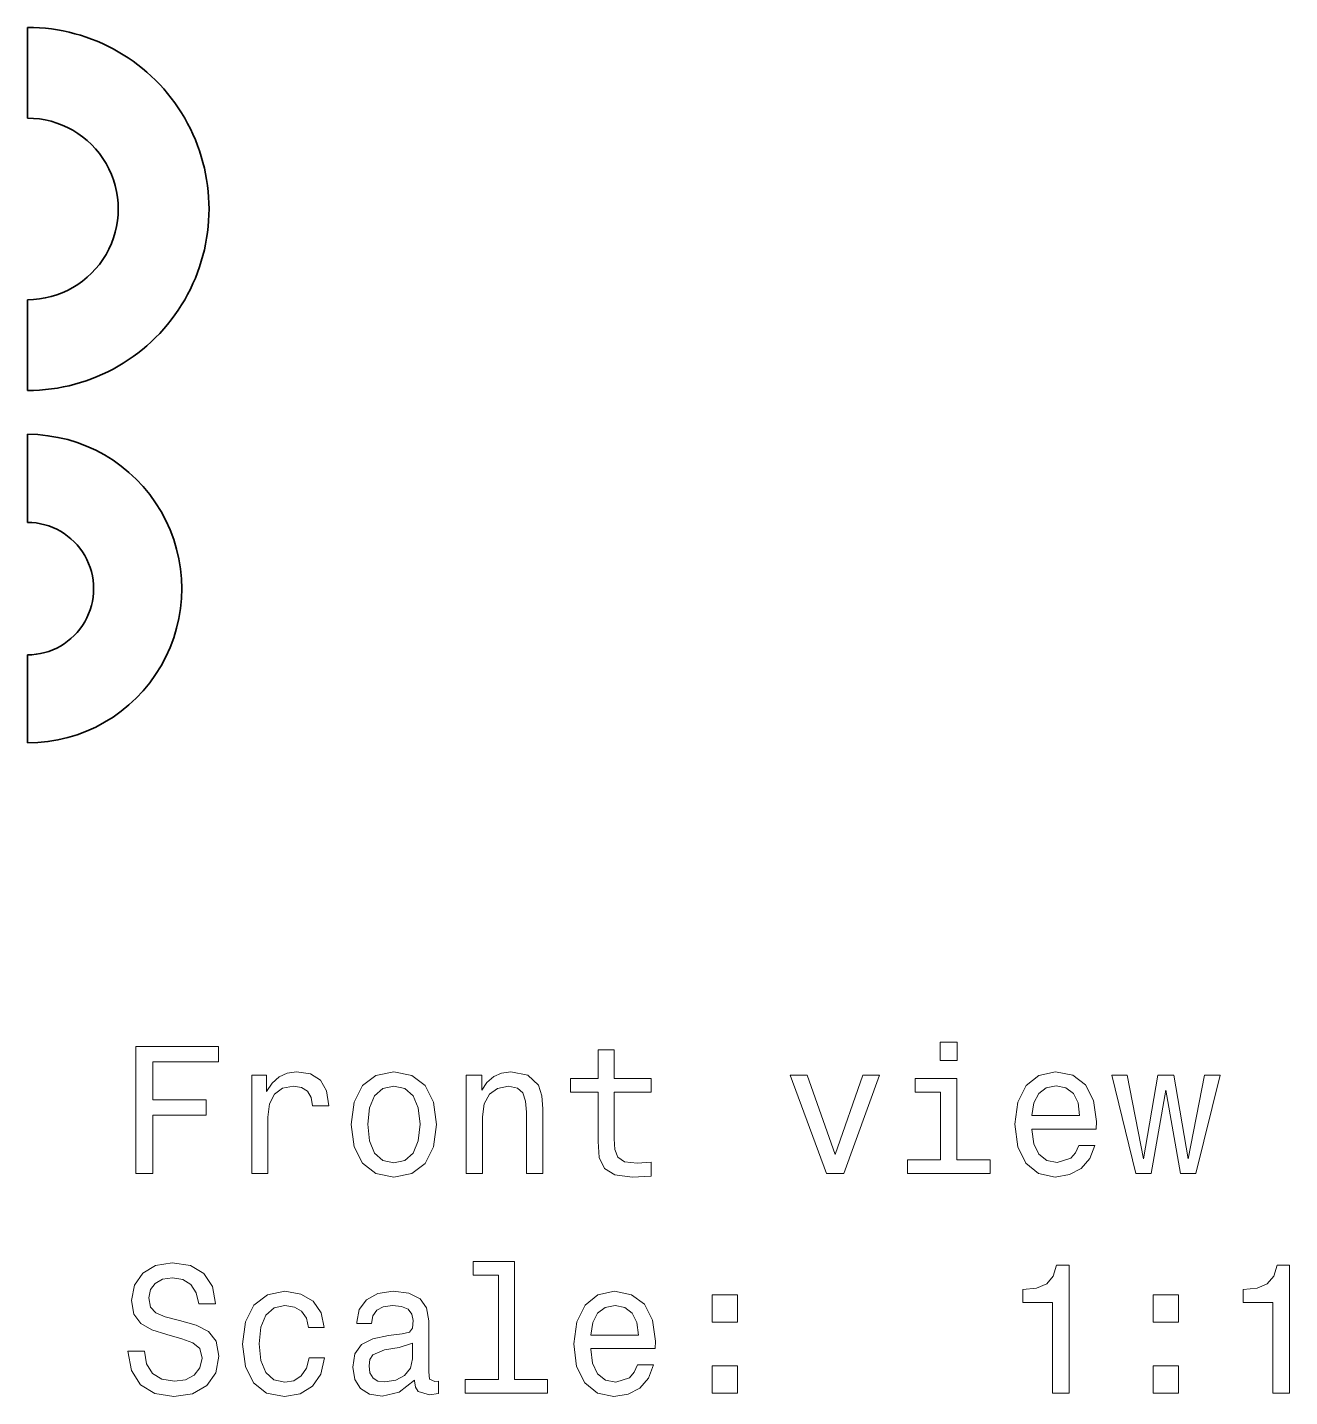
# Model space of a CAD drawing. Extents: x 592 to 626.7, y 392.6 to 430.4.
import ezdxf

# ---------------------------------------------------------------- set-up
doc = ezdxf.new("R2010")
doc.units = 0

msp = doc.modelspace()

# ---------------------------------------------------------------- linework, layer by layer
at = {"color": 7, "lineweight": 35}
for p, q in [((592, 430.352997), (592, 427.852997)), ((592, 422.852997), (592, 420.352997)), ((592, 419.147003), (592, 416.721008)), ((592, 413.072998), (592, 410.647003))]:
    msp.add_line(p, q, dxfattribs=at)
at = {"color": 7, "lineweight": 13}
for points in [[(617.597961, 402.411407), (617.128967, 402.411407), (617.128967, 401.907104), (617.597961, 401.907104)], [(594.984131, 398.790375), (595.453186, 398.790375), (595.453186, 400.39917), (596.925781, 400.39917), (596.925781, 400.817749), (595.453186, 400.817749), (595.453186, 401.86673), (597.263672, 401.86673), (597.263672, 402.290375), (594.984131, 402.290375)], [(607.713257, 401.029572), (607.713257, 399.672943), (607.74353, 399.234192), (607.884705, 398.93158), (608.167175, 398.755066), (608.64624, 398.69455), (609.170776, 398.719757), (609.170776, 399.103058), (608.787476, 399.072784), (608.439453, 399.113129), (608.252869, 399.239227), (608.17218, 399.45105), (608.157043, 399.748596), (608.157043, 401.029572), (609.170776, 401.029572), (609.170776, 401.407806), (608.157043, 401.407806), (608.157043, 402.199585), (607.713257, 402.199585), (607.713257, 401.407806), (606.946655, 401.407806), (606.946655, 401.029572)], [(598.176514, 398.790375), (598.6203, 398.790375), (598.6203, 400.338654), (598.66571, 400.711853), (598.80188, 400.979126), (599.023804, 401.140533), (599.32135, 401.195984), (599.543213, 401.160706), (599.709656, 401.059814), (599.810547, 400.888367), (599.845825, 400.656372), (600.294678, 400.656372), (600.234131, 401.06488), (600.067749, 401.357391), (599.790344, 401.533905), (599.412109, 401.594421), (599.154907, 401.554077), (598.932983, 401.453186), (598.736328, 401.281738), (598.579956, 401.049744), (598.579956, 401.498596), (598.176514, 401.498596)], [(600.914978, 400.141968), (600.995667, 399.526672), (601.227661, 399.072784), (601.595825, 398.790375), (602.090088, 398.69455), (602.579224, 398.790375), (602.947388, 399.067749), (603.179382, 399.521637), (603.265137, 400.141968), (603.179382, 400.757233), (602.947388, 401.216156), (602.579224, 401.49353), (602.090088, 401.594421), (601.595825, 401.49353), (601.227661, 401.211121), (600.995667, 400.757233)], [(604.082153, 398.790375), (604.52594, 398.790375), (604.52594, 400.35379), (604.57135, 400.711853), (604.71759, 400.974091), (604.944519, 401.135468), (605.247131, 401.195984), (605.489197, 401.145569), (605.640503, 401.009399), (605.716125, 400.78244), (605.741333, 400.479858), (605.741333, 398.790375), (606.185181, 398.790375), (606.185181, 400.570648), (606.164978, 400.928711), (606.074219, 401.226257), (605.776672, 401.498596), (605.312683, 401.594421), (605.055481, 401.559113), (604.838623, 401.463287), (604.652039, 401.30191), (604.505737, 401.085052), (604.505737, 401.498596), (604.082153, 401.498596)], [(619.650574, 400.015869), (621.425781, 400.015869), (621.430847, 400.222656), (621.350159, 400.802612), (621.128235, 401.236328), (620.775208, 401.498596), (620.306213, 401.594421), (619.84729, 401.49353), (619.494263, 401.211121), (619.267273, 400.752197), (619.186584, 400.147003), (619.262268, 399.526672), (619.489197, 399.072784), (619.837158, 398.790375), (620.291077, 398.69455), (620.684448, 398.760101), (621.007202, 398.93158), (621.244263, 399.203918), (621.380432, 399.567017), (620.94165, 399.567017), (620.850891, 399.365295), (620.719727, 399.21402), (620.346558, 399.092957), (620.059082, 399.148438), (619.842224, 399.324951), (619.700989, 399.612427), (619.650574, 400.000763)], [(601.368896, 400.147003), (601.414246, 400.600891), (601.555481, 400.928711), (601.78241, 401.130432), (602.090088, 401.20105), (602.392639, 401.130432), (602.619568, 400.933746), (602.760803, 400.600891), (602.811218, 400.147003), (602.760803, 399.68808), (602.619568, 399.355225), (602.392639, 399.153473), (602.090088, 399.087921), (601.78241, 399.153473), (601.555481, 399.355225), (601.414246, 399.68808)], [(614.002136, 398.790375), (614.471191, 398.790375), (615.459656, 401.498596), (615.000732, 401.498596), (614.239197, 399.31488), (613.462524, 401.498596), (612.998535, 401.498596)], [(617.582886, 399.163574), (617.582886, 401.407806), (616.443115, 401.407806), (616.443115, 401.029572), (617.139038, 401.029572), (617.139038, 399.163574), (616.231262, 399.163574), (616.231262, 398.790375), (618.500732, 398.790375), (618.500732, 399.163574)], [(619.650574, 400.389069), (619.706055, 400.737061), (619.842224, 400.994263), (620.049011, 401.150604), (620.32135, 401.206085), (620.588623, 401.150604), (620.79541, 400.994263), (620.921448, 400.737061), (620.966858, 400.389069)], [(622.938782, 398.790375), (623.342224, 401.090088), (623.745667, 398.790375), (624.169312, 398.790375), (624.835022, 401.498596), (624.406311, 401.498596), (623.95752, 399.198883), (623.559082, 401.498596), (623.1203, 401.498596), (622.721924, 399.198883), (622.273071, 401.498596), (621.849426, 401.498596), (622.515137, 398.790375)], [(595.221191, 393.898438), (594.762268, 393.898438), (594.863098, 393.363861), (595.115295, 392.97049), (595.503601, 392.733429), (596.028076, 392.647705), (596.547546, 392.728394), (596.935852, 392.950317), (597.182983, 393.298279), (597.273804, 393.757233), (597.19812, 394.170776), (596.986328, 394.438049), (596.643372, 394.614563), (596.184448, 394.745697), (595.791077, 394.841522), (595.533875, 394.952454), (595.387634, 395.113861), (595.342224, 395.365997), (595.387634, 395.592957), (595.518738, 395.764435), (595.720459, 395.880432), (595.997864, 395.920776), (596.280273, 395.870331), (596.502136, 395.734161), (596.648438, 395.507233), (596.718994, 395.199585), (597.177979, 395.199585), (597.177979, 395.209656), (597.09729, 395.683746), (596.860229, 396.036743), (596.487061, 396.258667), (595.982727, 396.33432), (595.528809, 396.258667), (595.175781, 396.046844), (594.948853, 395.719025), (594.868164, 395.29541), (594.933716, 394.917175), (595.125366, 394.659943), (595.427979, 394.488495), (595.841492, 394.357361), (596.25, 394.241364), (596.557617, 394.130432), (596.744263, 393.969025), (596.809814, 393.706787), (596.749268, 393.439484), (596.592957, 393.237762), (596.355896, 393.111694), (596.048279, 393.07135), (595.705322, 393.126801), (595.443054, 393.288208), (595.276672, 393.550446)], [(604.964722, 395.991364), (604.964722, 393.11673), (604.05188, 393.11673), (604.05188, 392.74353), (606.316284, 392.74353), (606.316284, 393.11673), (605.408508, 393.11673), (605.408508, 396.364563), (604.268738, 396.364563), (604.268738, 395.991364)], [(620.215393, 392.74353), (620.674377, 392.74353), (620.674377, 396.268738), (620.331421, 396.268738), (620.240662, 395.961121), (620.059082, 395.754333), (619.781677, 395.633301), (619.398438, 395.592957), (619.398438, 395.234894), (620.215393, 395.234894)], [(626.287476, 392.74353), (626.746399, 392.74353), (626.746399, 396.268738), (626.403442, 396.268738), (626.312683, 395.961121), (626.131104, 395.754333), (625.85376, 395.633301), (625.470459, 395.592957), (625.470459, 395.234894), (626.287476, 395.234894)], [(599.734863, 394.554047), (600.173645, 394.554047), (600.082825, 394.95752), (599.865967, 395.275238), (599.528076, 395.471924), (599.089355, 395.547577), (598.605164, 395.446686), (598.237061, 395.164276), (598.005066, 394.705353), (597.924377, 394.090057), (598, 393.479828), (598.226929, 393.02594), (598.585022, 392.74353), (599.074219, 392.647705), (599.507935, 392.723358), (599.845825, 392.935181), (600.07782, 393.268036), (600.17865, 393.711823), (599.755066, 393.711823), (599.679382, 393.429413), (599.538208, 393.21759), (599.336426, 393.086456), (599.089355, 393.046112), (598.781677, 393.111694), (598.559814, 393.313416), (598.423645, 393.641235), (598.378235, 394.105194), (598.423645, 394.559082), (598.564819, 394.886902), (598.791809, 395.088623), (599.089355, 395.159241), (599.351562, 395.113861), (599.548279, 394.997864), (599.679382, 394.806213)], [(602.654907, 393.096558), (602.654907, 393.081421), (602.680115, 392.909943), (602.755737, 392.78891), (603.073486, 392.693085), (603.320618, 392.733429), (603.320618, 393.076385), (603.214722, 393.061249), (603.073486, 393.126801), (603.048279, 393.328552), (603.048279, 394.73056), (602.987732, 395.088623), (602.811218, 395.34079), (602.503601, 395.492096), (602.069885, 395.547577), (601.64624, 395.487061), (601.333557, 395.315582), (601.136902, 395.048279), (601.07135, 394.695251), (601.07135, 394.665009), (601.469727, 394.665009), (601.505066, 394.876801), (601.615967, 395.028107), (601.797546, 395.118896), (602.054749, 395.154205), (602.30188, 395.128967), (602.478394, 395.053314), (602.58429, 394.922211), (602.619568, 394.740662), (602.599426, 394.528839), (602.518738, 394.422913), (602.317017, 394.372498), (601.938782, 394.332153), (601.505066, 394.241364), (601.197388, 394.079987), (601.015869, 393.82782), (600.960388, 393.45462), (601.010803, 393.121765), (601.167175, 392.874664), (601.419312, 392.718323), (601.767273, 392.662842), (602.236328, 392.768738)], [(607.50647, 393.969025), (609.281677, 393.969025), (609.286743, 394.175812), (609.206055, 394.755768), (608.984131, 395.189484), (608.631104, 395.451752), (608.162109, 395.547577), (607.703186, 395.446686), (607.350159, 395.164276), (607.123169, 394.705353), (607.04248, 394.100159), (607.118164, 393.479828), (607.345093, 393.02594), (607.693054, 392.74353), (608.146973, 392.647705), (608.540344, 392.713257), (608.863098, 392.884735), (609.100159, 393.157074), (609.236328, 393.520172), (608.797546, 393.520172), (608.706787, 393.318451), (608.575623, 393.167175), (608.202454, 393.046112), (607.914978, 393.101593), (607.69812, 393.278107), (607.556946, 393.565582), (607.50647, 393.953918)], [(607.50647, 394.342224), (607.561951, 394.690216), (607.69812, 394.947418), (607.904907, 395.10376), (608.177246, 395.159241), (608.444519, 395.10376), (608.651306, 394.947418), (608.777405, 394.690216), (608.822754, 394.342224)], [(610.850159, 394.700317), (611.546082, 394.700317), (611.546082, 395.451752), (610.850159, 395.451752)], [(622.994263, 394.700317), (623.690186, 394.700317), (623.690186, 395.451752), (622.994263, 395.451752)], [(602.604492, 393.69165), (602.543945, 393.429413), (602.382568, 393.227692), (602.140503, 393.096558), (601.842957, 393.051178), (601.651306, 393.076385), (601.515137, 393.157074), (601.429382, 393.298279), (601.404175, 393.494965), (601.424377, 393.671478), (601.505066, 393.797577), (601.82782, 393.938782), (602.236328, 393.999298), (602.604492, 394.120331)], [(610.850159, 392.74353), (611.546082, 392.74353), (611.546082, 393.494965), (610.850159, 393.494965)], [(622.994263, 392.74353), (623.690186, 392.74353), (623.690186, 393.494965), (622.994263, 393.494965)]]:
    msp.add_lwpolyline(points, close=True, dxfattribs=at)
at = {"color": 7, "lineweight": 35}
for centre, radius in [((592, 425.352997), 5), ((592, 425.352997), 2.5), ((592, 414.897003), 4.25), ((592, 414.897003), 1.824)]:
    msp.add_arc(centre, radius, 269.999997, 90.000003, dxfattribs=at)

doc.saveas('drawing.dxf')
